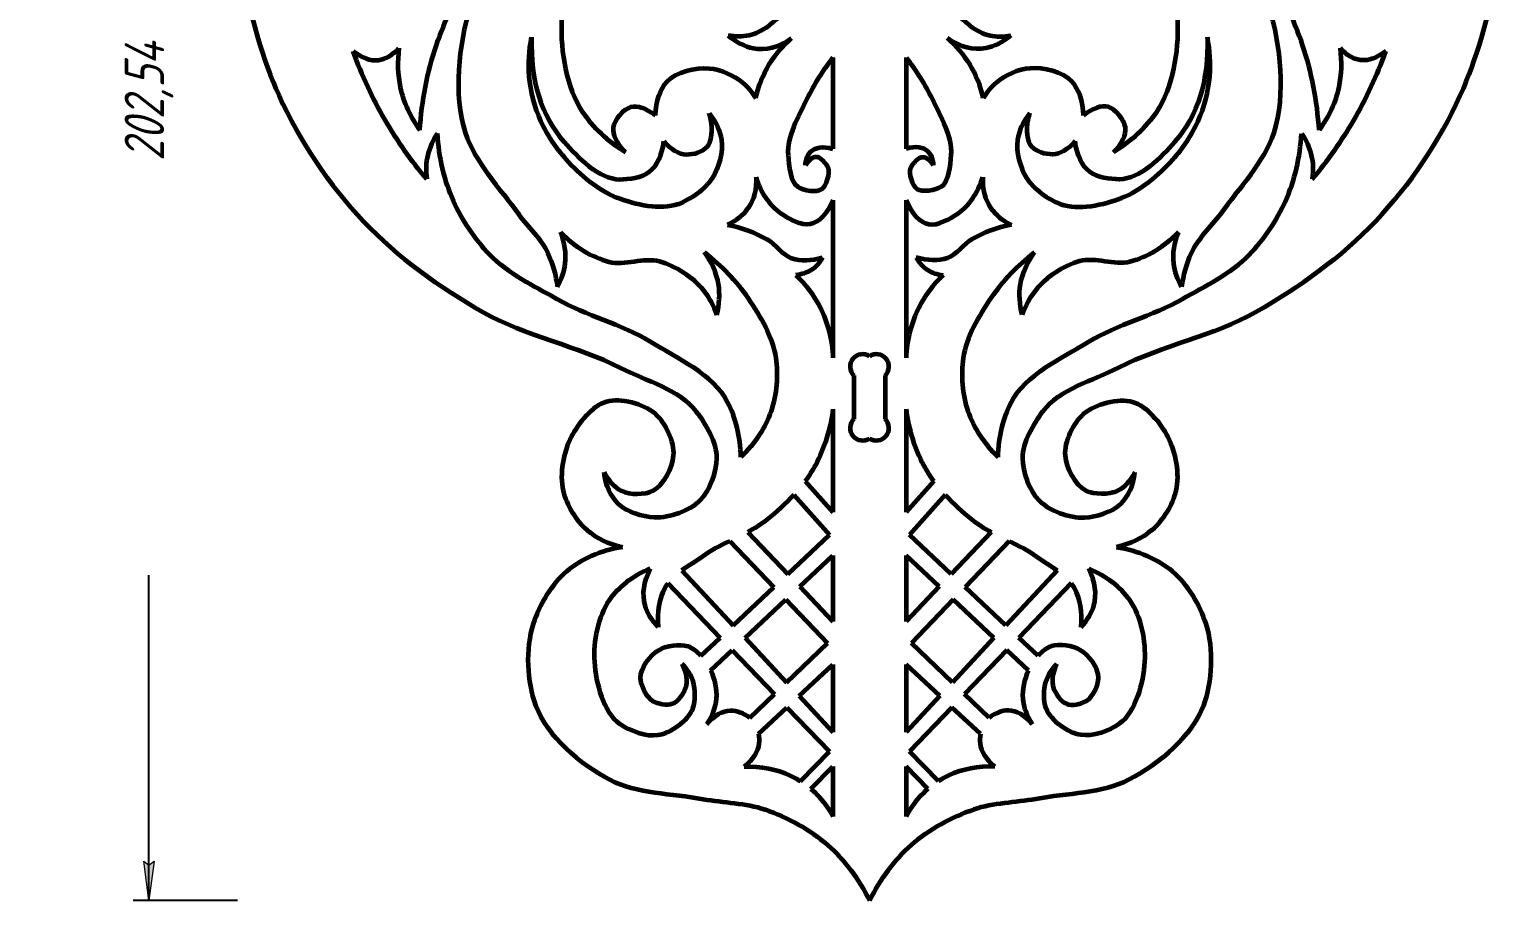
# Model space of a CAD drawing. Header units: millimetres. Extents: x -150 to 262, y -80 to 393.
# Drawn here: x 75.5 to 262.2, y -72.9 to 37.5 of the extents above; entities that cross this region are included whole.
import ezdxf

# ---------------------------------------------------------------- set-up
doc = ezdxf.new("R2010")
doc.units = ezdxf.units.MM
doc.linetypes.add('K5LT32772', pattern=[0])
doc.linetypes.add('K5LT_THIN', pattern=[0])
doc.styles.add('KDIMTEXTSTYLE', font='GOST_AU.SHX', dxfattribs={"width": 0.96, "oblique": 15, "height": 5})
doc.dimstyles.new('KDIMSTYLE (1.00)', dxfattribs={"dimtxt": 5, "dimasz": 1, "dimexe": 2, "dimexo": 0, "dimgap": 1, "dimtad": 1, "dimtxsty": 'KDIMTEXTSTYLE', "dimsah": 1, "dimcen": 0, "dimdle": 1, "dimadec": 0, "dimazin": 0, "dimtfac": 0.667, "dimtmove": 0, "dimatfit": 3, "dimfxl": 1, "dimtvp": 1, "dimtolj": 1, "dimtzin": 0, "dimarcsym": 0})

# ---------------------------------------------------------------- blocks, each defined once
blk = doc.blocks.new('KDIMARROW_01')
blk.add_hatch(color=0).paths.add_polyline_path([(0, 0), (-5, 0.66), (-4.5, 0), (-5, -0.66)])
at = {"color": 0, "linetype": 'K5LT_THIN', "lineweight": 18}
for p, q in [((-4.5, 0), (-5, 0.66)), ((-5, 0.66), (0, 0)), ((0, 0), (-5, -0.66)), ((-5, -0.66), (-4.5, 0)), ((0, 0), (-1, 0))]:
    blk.add_line(p, q, dxfattribs=at)

msp = doc.modelspace()

# ---------------------------------------------------------------- linework, layer by layer
at = {"color": 30, "linetype": 'K5LT32772', "lineweight": 60, "true_color": 0xff8000}
for p, q in [((177.334, 33.97), (177.334, 22.401)), ((186.588, 33.97), (186.588, 22.401)), ((177.334, 15.862), (177.334, -4.121)), ((186.588, 15.862), (186.588, -4.121)), ((179.961, -6.366), (179.961, -11.876)), ((183.961, -6.366), (183.961, -11.876)), ((177.334, -10.602), (177.334, -23.691)), ((186.588, -10.602), (186.588, -23.691)), ((173.823, -19.731), (177.334, -23.691)), ((190.099, -19.731), (186.588, -23.691)), ((172.368, -21.476), (176.895, -26.542)), ((191.554, -21.476), (187.027, -26.542)), ((164.268, -27.334), (169.855, -33.171)), ((166.545, -26.195), (171.61, -31.519)), ((171.61, -31.519), (176.895, -26.542)), ((192.312, -31.519), (187.027, -26.542)), ((197.377, -26.195), (192.312, -31.519)), ((199.654, -27.334), (194.067, -33.171)), ((173.122, -33.108), (177.334, -29.148)), ((177.334, -29.148), (177.334, -37.535)), ((190.8, -33.108), (186.588, -29.148)), ((186.588, -29.148), (186.588, -37.535)), ((158.193, -31.056), (164.701, -38.025)), ((205.729, -31.056), (199.221, -38.025)), ((156.419, -32.687), (163.038, -39.591)), ((164.701, -38.025), (169.855, -33.171)), ((173.122, -33.108), (177.334, -37.535)), ((190.8, -33.108), (186.588, -37.535)), ((199.221, -38.025), (194.067, -33.171)), ((207.503, -32.687), (200.884, -39.591)), ((166.193, -39.623), (171.371, -34.755)), ((171.371, -34.755), (176.649, -40.27)), ((192.551, -34.755), (187.273, -40.27)), ((197.728, -39.623), (192.551, -34.755)), ((160.596, -41.889), (163.038, -39.591)), ((166.193, -39.623), (171.459, -45.261)), ((171.459, -45.261), (176.649, -40.27)), ((192.463, -45.261), (187.273, -40.27)), ((197.728, -39.623), (192.463, -45.261)), ((203.326, -41.889), (200.884, -39.591)), ((161.828, -43.728), (164.55, -41.168)), ((164.55, -41.168), (169.906, -46.754)), ((199.372, -41.168), (194.016, -46.754)), ((202.094, -43.728), (199.372, -41.168)), ((173.061, -46.977), (177.334, -42.989)), ((177.334, -42.989), (177.334, -51.553)), ((190.861, -46.977), (186.588, -42.989)), ((186.588, -42.989), (186.588, -51.553)), ((166.803, -49.738), (169.906, -46.754)), ((167.903, -51.791), (171.508, -48.426)), ((171.508, -48.426), (176.879, -54.027)), ((173.061, -46.977), (177.334, -51.553)), ((190.861, -46.977), (186.588, -51.553)), ((192.413, -48.426), (187.043, -54.027)), ((196.019, -51.791), (192.413, -48.426)), ((197.119, -49.738), (194.016, -46.754)), ((173.221, -57.783), (176.879, -54.027)), ((190.701, -57.783), (187.043, -54.027)), ((174.549, -58.762), (177.334, -55.919)), ((177.334, -55.919), (177.334, -62.258)), ((189.372, -58.762), (186.588, -55.919)), ((186.588, -55.919), (186.588, -62.258))]:
    msp.add_line(p, q, dxfattribs=at)
for centre, start, end in [((181.083, -5.243), 56.4451, 225), ((182.838, -5.243), 315, 123.5549), ((181.083, -12.998), 135, 303.5549), ((182.838, -12.998), 236.4451, 45)]:
    msp.add_arc(centre, 1.587, start, end, dxfattribs=at)
for points, knots in [([(159.965, 99.384), (159.622, 100.413), (159.604, 101.268), (159.913, 101.948), (160.302, 102.805), (161.696, 103.525), (162.631, 103.692), (164.02, 103.939), (165.986, 102.731), (166.99, 101.692), (168.372, 100.261), (168.781, 97.352), (168.579, 95.282), (168.385, 93.289), (167.355, 90.949), (165.964, 89.488), (164.773, 88.237), (162.874, 87.103), (161.247, 86.77), (158.62, 86.233), (155.331, 88.142), (152.94, 89.642), (149.579, 91.749), (148.361, 96.995), (145.094, 99.179), (141.625, 101.498), (136.644, 102.774), (132.48, 102.769), (127.376, 102.762), (121.501, 100.271), (117.353, 97.333), (111.6, 93.259), (107.789, 85.438), (105.251, 78.617), (103.065, 72.742), (102.346, 66.049), (102.021, 59.695), (101.753, 54.479), (101.864, 49.093), (102.738, 43.953), (103.597, 38.91), (105.052, 33.778), (107.148, 29.133), (109.753, 23.362), (113.524, 17.776), (117.865, 13.186), (122.157, 8.648), (127.536, 4.801), (132.992, 1.7), (138.398, -1.373), (144.855, -2.528), (150.427, -5.377), (153.706, -7.053), (157.911, -8.095), (160.016, -10.915), (161.239, -12.552), (162.586, -14.83), (162.58, -16.812), (162.574, -18.593), (161.714, -20.944), (160.477, -22.196), (159.166, -23.525), (156.648, -24.43), (154.734, -24.349), (153.195, -24.285), (151.2, -23.674), (150.119, -22.606), (149.159, -21.657), (148.561, -20.324), (148.325, -18.606)], [0, 0, 0, 0, 1, 1, 1, 2, 2, 2, 3, 3, 3, 4, 4, 4, 5, 5, 5, 6, 6, 6, 7, 7, 7, 8, 8, 8, 9, 9, 9, 10, 10, 10, 11, 11, 11, 12, 12, 12, 13, 13, 13, 14, 14, 14, 15, 15, 15, 16, 16, 16, 17, 17, 17, 18, 18, 18, 19, 19, 19, 20, 20, 20, 21, 21, 21, 22, 22, 22, 23, 23, 23, 23]), ([(203.957, 99.384), (204.3, 100.413), (204.317, 101.268), (204.008, 101.948), (203.619, 102.805), (202.226, 103.525), (201.291, 103.692), (199.902, 103.939), (197.936, 102.731), (196.932, 101.692), (195.55, 100.261), (195.141, 97.352), (195.342, 95.282), (195.536, 93.289), (196.566, 90.949), (197.958, 89.488), (199.149, 88.237), (201.048, 87.103), (202.675, 86.77), (205.302, 86.233), (208.591, 88.142), (210.982, 89.642), (214.343, 91.749), (215.561, 96.995), (218.828, 99.179), (222.297, 101.498), (227.278, 102.774), (231.442, 102.769), (236.546, 102.762), (242.421, 100.271), (246.569, 97.333), (252.322, 93.259), (256.132, 85.438), (258.671, 78.617), (260.857, 72.742), (261.576, 66.049), (261.901, 59.695), (262.168, 54.479), (262.058, 49.093), (261.183, 43.953), (260.325, 38.91), (258.87, 33.778), (256.774, 29.133), (254.168, 23.362), (250.397, 17.776), (246.056, 13.186), (241.765, 8.648), (236.386, 4.801), (230.929, 1.7), (225.524, -1.373), (219.067, -2.528), (213.495, -5.377), (210.216, -7.053), (206.011, -8.095), (203.906, -10.915), (202.683, -12.552), (201.336, -14.83), (201.342, -16.812), (201.347, -18.593), (202.208, -20.944), (203.444, -22.196), (204.756, -23.525), (207.274, -24.43), (209.188, -24.349), (210.727, -24.285), (212.722, -23.674), (213.803, -22.606), (214.763, -21.657), (215.361, -20.324), (215.597, -18.606)], [0, 0, 0, 0, 1, 1, 1, 2, 2, 2, 3, 3, 3, 4, 4, 4, 5, 5, 5, 6, 6, 6, 7, 7, 7, 8, 8, 8, 9, 9, 9, 10, 10, 10, 11, 11, 11, 12, 12, 12, 13, 13, 13, 14, 14, 14, 15, 15, 15, 16, 16, 16, 17, 17, 17, 18, 18, 18, 19, 19, 19, 20, 20, 20, 21, 21, 21, 22, 22, 22, 23, 23, 23, 23]), ([(124.993, 24.735), (125.235, 28.484), (125.931, 32.084), (127.082, 35.534), (128.145, 38.722), (129.708, 41.812), (131.435, 44.717), (132.334, 46.229), (133.27, 47.747), (134.356, 49.127), (135.722, 50.862), (137.266, 52.456), (138.987, 53.906)], [0, 0, 0, 0, 1, 1, 1, 2, 2, 2, 3, 3, 3, 4, 4, 4, 4]), ([(138.987, 53.906), (135.281, 49.741), (132.734, 45.247), (131.345, 40.425), (129.913, 35.451), (129.192, 29.292), (130.744, 24.454), (131.949, 20.698), (135.112, 17.42), (137.527, 14.065), (138.721, 12.407), (140.382, 10.996), (141.219, 9.17), (141.828, 7.842), (142.229, 6.411), (142.422, 4.877)], [0, 0, 0, 0, 1, 1, 1, 2, 2, 2, 3, 3, 3, 4, 4, 4, 5, 5, 5, 5]), ([(224.935, 53.906), (228.641, 49.741), (231.188, 45.247), (232.577, 40.425), (234.009, 35.451), (234.73, 29.292), (233.178, 24.454), (231.973, 20.698), (228.809, 17.42), (226.395, 14.065), (225.201, 12.407), (223.54, 10.996), (222.702, 9.17), (222.094, 7.842), (221.693, 6.411), (221.5, 4.877)], [0, 0, 0, 0, 1, 1, 1, 2, 2, 2, 3, 3, 3, 4, 4, 4, 5, 5, 5, 5]), ([(238.928, 24.735), (238.687, 28.484), (237.99, 32.084), (236.84, 35.534), (235.777, 38.722), (234.214, 41.812), (232.487, 44.717), (231.588, 46.229), (230.652, 47.747), (229.566, 49.127), (228.2, 50.862), (226.656, 52.456), (224.935, 53.906)], [0, 0, 0, 0, 1, 1, 1, 2, 2, 2, 3, 3, 3, 4, 4, 4, 4]), ([(146.406, 50.007), (144.195, 46.197), (143.036, 42.355), (142.928, 38.479), (142.823, 34.701), (143.514, 30.164), (145.611, 27.05), (146.936, 25.083), (148.742, 23.394), (151.027, 21.982)], [0, 0, 0, 0, 1, 1, 1, 2, 2, 2, 3, 3, 3, 3]), ([(174.073, 48.784), (174.135, 45.051), (173.177, 42.077), (171.199, 39.864), (170.041, 38.568), (168.402, 37.093), (166.678, 36.758), (165.854, 36.598), (164.98, 36.598), (164.056, 36.758)], [0, 0, 0, 0, 1, 1, 1, 2, 2, 2, 3, 3, 3, 3]), ([(189.849, 48.784), (189.787, 45.051), (190.745, 42.077), (192.723, 39.864), (193.881, 38.568), (195.519, 37.093), (197.244, 36.758), (198.068, 36.598), (198.942, 36.598), (199.866, 36.758)], [0, 0, 0, 0, 1, 1, 1, 2, 2, 2, 3, 3, 3, 3]), ([(217.516, 50.007), (219.727, 46.197), (220.886, 42.355), (220.994, 38.479), (221.099, 34.701), (220.408, 30.164), (218.311, 27.05), (216.986, 25.083), (215.18, 23.394), (212.895, 21.982)], [0, 0, 0, 0, 1, 1, 1, 2, 2, 2, 3, 3, 3, 3]), ([(161.636, 26.901), (162.513, 25.804), (163.037, 24.672), (163.21, 23.506), (163.437, 21.965), (162.874, 20.019), (162.05, 18.702), (161.144, 17.254), (159.33, 15.964), (157.744, 15.389), (155.472, 14.566), (152.333, 15.279), (150, 16.176), (147.58, 17.107), (145.305, 19.039), (143.541, 21.021), (142.269, 22.45), (141.112, 24.131), (140.332, 25.88), (139.538, 27.656), (139.007, 29.666), (138.848, 31.608), (138.715, 33.224), (138.815, 34.863), (139.146, 36.524)], [0, 0, 0, 0, 1, 1, 1, 2, 2, 2, 3, 3, 3, 4, 4, 4, 5, 5, 5, 6, 6, 6, 7, 7, 7, 8, 8, 8, 8]), ([(139.146, 36.524), (138.997, 30.984), (140.369, 26.571), (143.261, 23.287), (145.034, 21.273), (147.676, 18.536), (150.297, 18.517), (151.492, 18.508), (153.131, 18.75), (154.053, 19.471), (155.075, 20.269), (155.691, 21.561), (155.902, 23.346)], [0, 0, 0, 0, 1, 1, 1, 2, 2, 2, 3, 3, 3, 4, 4, 4, 4]), ([(164.056, 36.758), (165.093, 35.881), (166.151, 35.34), (167.23, 35.136), (168.807, 34.838), (170.43, 35.259), (172.098, 36.399)], [0, 0, 0, 0, 1, 1, 1, 2, 2, 2, 2]), ([(167.541, 28.821), (167.902, 30.386), (168.477, 31.812), (169.266, 33.1), (170.017, 34.324), (170.961, 35.424), (172.098, 36.399)], [0, 0, 0, 0, 1, 1, 1, 2, 2, 2, 2]), ([(199.866, 36.758), (198.829, 35.881), (197.771, 35.34), (196.692, 35.136), (195.114, 34.838), (193.492, 35.259), (191.824, 36.399)], [0, 0, 0, 0, 1, 1, 1, 2, 2, 2, 2]), ([(196.381, 28.821), (196.02, 30.386), (195.445, 31.812), (194.656, 33.1), (193.905, 34.324), (192.961, 35.424), (191.824, 36.399)], [0, 0, 0, 0, 1, 1, 1, 2, 2, 2, 2]), ([(202.286, 26.901), (201.409, 25.804), (200.885, 24.672), (200.712, 23.506), (200.485, 21.965), (201.047, 20.019), (201.872, 18.702), (202.778, 17.254), (204.592, 15.964), (206.178, 15.389), (208.45, 14.566), (211.589, 15.279), (213.921, 16.176), (216.342, 17.107), (218.617, 19.039), (220.381, 21.021), (221.653, 22.45), (222.81, 24.131), (223.59, 25.88), (224.384, 27.656), (224.915, 29.666), (225.074, 31.608), (225.207, 33.224), (225.107, 34.863), (224.775, 36.524)], [0, 0, 0, 0, 1, 1, 1, 2, 2, 2, 3, 3, 3, 4, 4, 4, 5, 5, 5, 6, 6, 6, 7, 7, 7, 8, 8, 8, 8]), ([(224.775, 36.524), (224.925, 30.984), (223.553, 26.571), (220.661, 23.287), (218.888, 21.273), (216.246, 18.536), (213.625, 18.517), (212.43, 18.508), (210.79, 18.75), (209.868, 19.471), (208.847, 20.269), (208.231, 21.561), (208.02, 23.346)], [0, 0, 0, 0, 1, 1, 1, 2, 2, 2, 3, 3, 3, 4, 4, 4, 4]), ([(116.546, 34.756), (117.654, 33.89), (118.717, 33.517), (119.735, 33.638), (120.64, 33.745), (121.509, 34.242), (122.343, 35.129)], [0, 0, 0, 0, 1, 1, 1, 2, 2, 2, 2]), ([(125.863, 18.524), (123.882, 20.891), (122.129, 23.389), (120.604, 26.019), (118.999, 28.786), (117.647, 31.698), (116.546, 34.756)], [0, 0, 0, 0, 1, 1, 1, 2, 2, 2, 2]), ([(122.343, 35.129), (122.117, 33.42), (122.172, 31.777), (122.509, 30.201), (122.919, 28.281), (123.747, 26.459), (124.993, 24.735)], [0, 0, 0, 0, 1, 1, 1, 2, 2, 2, 2]), ([(177.334, 33.97), (176.034, 32.309), (174.934, 30.553), (174.034, 28.703), (172.948, 26.472), (171.463, 23.978), (171.649, 21.597), (171.753, 20.259), (171.906, 18.215), (172.891, 17.572), (173.603, 17.108), (175.287, 16.818), (175.922, 17.274), (176.515, 17.7), (177.023, 19.264), (176.717, 20.007), (176.498, 20.541), (175.703, 21.374), (175.177, 21.349), (174.739, 21.328), (174.291, 20.98), (173.835, 20.305)], [0, 0, 0, 0, 1, 1, 1, 2, 2, 2, 3, 3, 3, 4, 4, 4, 5, 5, 5, 6, 6, 6, 7, 7, 7, 7]), ([(186.588, 33.97), (187.888, 32.309), (188.988, 30.553), (189.888, 28.703), (190.974, 26.472), (192.459, 23.978), (192.273, 21.597), (192.169, 20.259), (192.016, 18.215), (191.031, 17.572), (190.319, 17.108), (188.634, 16.818), (188, 17.274), (187.407, 17.7), (186.899, 19.264), (187.205, 20.007), (187.424, 20.541), (188.219, 21.374), (188.745, 21.349), (189.183, 21.328), (189.63, 20.98), (190.087, 20.305)], [0, 0, 0, 0, 1, 1, 1, 2, 2, 2, 3, 3, 3, 4, 4, 4, 5, 5, 5, 6, 6, 6, 7, 7, 7, 7]), ([(238.059, 18.524), (240.04, 20.891), (241.792, 23.389), (243.318, 26.019), (244.923, 28.786), (246.275, 31.698), (247.376, 34.756)], [0, 0, 0, 0, 1, 1, 1, 2, 2, 2, 2]), ([(241.579, 35.129), (241.805, 33.42), (241.75, 31.777), (241.413, 30.201), (241.003, 28.281), (240.174, 26.459), (238.928, 24.735)], [0, 0, 0, 0, 1, 1, 1, 2, 2, 2, 2]), ([(247.376, 34.756), (246.268, 33.89), (245.205, 33.517), (244.187, 33.638), (243.282, 33.745), (242.413, 34.242), (241.579, 35.129)], [0, 0, 0, 0, 1, 1, 1, 2, 2, 2, 2]), ([(154.853, 26.603), (154.911, 28.49), (155.401, 29.931), (156.326, 30.926), (157.453, 32.14), (159.904, 32.728), (161.64, 32.583), (163.091, 32.461), (164.771, 31.739), (165.919, 30.754), (166.542, 30.22), (167.082, 29.576), (167.541, 28.821)], [0, 0, 0, 0, 1, 1, 1, 2, 2, 2, 3, 3, 3, 4, 4, 4, 4]), ([(209.068, 26.603), (209.011, 28.49), (208.52, 29.931), (207.596, 30.926), (206.469, 32.14), (204.017, 32.728), (202.282, 32.583), (200.831, 32.461), (199.151, 31.739), (198.003, 30.754), (197.38, 30.22), (196.84, 29.576), (196.381, 28.821)], [0, 0, 0, 0, 1, 1, 1, 2, 2, 2, 3, 3, 3, 4, 4, 4, 4]), ([(151.027, 21.982), (149.901, 23.107), (149.404, 24.151), (149.537, 25.113), (149.666, 26.052), (150.824, 27.458), (151.723, 27.696), (152.603, 27.93), (153.647, 27.566), (154.853, 26.603)], [0, 0, 0, 0, 1, 1, 1, 2, 2, 2, 3, 3, 3, 3]), ([(155.902, 23.346), (156.819, 22.283), (157.778, 21.728), (158.779, 21.684), (159.632, 21.645), (160.904, 22.039), (161.429, 22.677), (161.916, 23.269), (162.001, 24.388), (161.967, 25.245), (161.946, 25.796), (161.835, 26.348), (161.636, 26.901)], [0, 0, 0, 0, 1, 1, 1, 2, 2, 2, 3, 3, 3, 4, 4, 4, 4]), ([(208.02, 23.346), (207.103, 22.283), (206.144, 21.728), (205.143, 21.684), (204.29, 21.645), (203.018, 22.039), (202.493, 22.677), (202.006, 23.269), (201.92, 24.388), (201.954, 25.245), (201.976, 25.796), (202.087, 26.348), (202.286, 26.901)], [0, 0, 0, 0, 1, 1, 1, 2, 2, 2, 3, 3, 3, 4, 4, 4, 4]), ([(212.895, 21.982), (214.021, 23.107), (214.518, 24.151), (214.385, 25.113), (214.256, 26.052), (213.098, 27.458), (212.199, 27.696), (211.319, 27.93), (210.275, 27.566), (209.068, 26.603)], [0, 0, 0, 0, 1, 1, 1, 2, 2, 2, 3, 3, 3, 3]), ([(127.226, 24.349), (126.628, 23.472), (126.215, 22.552), (125.987, 21.588), (125.756, 20.611), (125.715, 19.59), (125.863, 18.524)], [0, 0, 0, 0, 1, 1, 1, 2, 2, 2, 2]), ([(165.677, -16.694), (165.598, -14.056), (165.034, -11.731), (163.986, -9.718), (162.173, -6.235), (157.705, -4.219), (154.197, -2.076), (150.517, 0.172), (146.113, 1.197), (142.348, 3.334), (139.4, 5.007), (136.163, 6.567), (133.845, 8.965), (131.981, 10.894), (130.349, 13.306), (129.254, 15.763), (128.075, 18.405), (127.399, 21.267), (127.226, 24.349)], [0, 0, 0, 0, 1, 1, 1, 2, 2, 2, 3, 3, 3, 4, 4, 4, 5, 5, 5, 6, 6, 6, 6]), ([(198.245, -16.694), (198.324, -14.056), (198.888, -11.731), (199.936, -9.718), (201.749, -6.235), (206.216, -4.219), (209.725, -2.076), (213.404, 0.172), (217.809, 1.197), (221.574, 3.334), (224.522, 5.007), (227.759, 6.567), (230.077, 8.965), (231.941, 10.894), (233.573, 13.306), (234.668, 15.763), (235.847, 18.405), (236.523, 21.267), (236.696, 24.349)], [0, 0, 0, 0, 1, 1, 1, 2, 2, 2, 3, 3, 3, 4, 4, 4, 5, 5, 5, 6, 6, 6, 6]), ([(236.696, 24.349), (237.293, 23.472), (237.706, 22.552), (237.935, 21.588), (238.166, 20.611), (238.207, 19.59), (238.059, 18.524)], [0, 0, 0, 0, 1, 1, 1, 2, 2, 2, 2]), ([(173.835, 20.305), (173.915, 21.074), (174.146, 21.648), (174.529, 22.027), (175.112, 22.605), (176.047, 22.73), (177.334, 22.401)], [0, 0, 0, 0, 1, 1, 1, 2, 2, 2, 2]), ([(190.087, 20.305), (190.007, 21.074), (189.776, 21.648), (189.393, 22.027), (188.81, 22.605), (187.875, 22.73), (186.588, 22.401)], [0, 0, 0, 0, 1, 1, 1, 2, 2, 2, 2]), ([(167.621, 18.802), (167.665, 17.24), (167.319, 15.929), (166.586, 14.869), (165.981, 13.994), (165.111, 13.29), (163.977, 12.757)], [0, 0, 0, 0, 1, 1, 1, 2, 2, 2, 2]), ([(177.334, 15.862), (176.552, 14.093), (175.591, 13.085), (174.454, 12.84), (173.372, 12.606), (171.76, 13.483), (170.727, 14.206), (169.283, 15.216), (168.248, 16.748), (167.621, 18.802)], [0, 0, 0, 0, 1, 1, 1, 2, 2, 2, 3, 3, 3, 3]), ([(186.588, 15.862), (187.37, 14.093), (188.33, 13.085), (189.468, 12.84), (190.55, 12.606), (192.162, 13.483), (193.195, 14.206), (194.639, 15.216), (195.674, 16.748), (196.301, 18.802)], [0, 0, 0, 0, 1, 1, 1, 2, 2, 2, 3, 3, 3, 3]), ([(196.301, 18.802), (196.257, 17.24), (196.602, 15.929), (197.336, 14.869), (197.941, 13.994), (198.811, 13.29), (199.945, 12.757)], [0, 0, 0, 0, 1, 1, 1, 2, 2, 2, 2]), ([(142.422, 4.877), (142.961, 5.845), (143.29, 6.83), (143.409, 7.835), (143.563, 9.135), (143.364, 10.467), (142.813, 11.83)], [0, 0, 0, 0, 1, 1, 1, 2, 2, 2, 2]), ([(142.813, 11.83), (144.673, 9.902), (146.72, 8.65), (148.954, 8.073), (150.934, 7.562), (153.379, 8.693), (155.335, 8.133), (157.393, 7.543), (159.601, 6.152), (160.94, 4.436), (161.642, 3.535), (162.198, 2.502), (162.609, 1.335)], [0, 0, 0, 0, 1, 1, 1, 2, 2, 2, 3, 3, 3, 4, 4, 4, 4]), ([(163.977, 12.757), (165.779, 12.414), (167.435, 11.807), (168.946, 10.935), (170.077, 10.283), (170.909, 8.918), (172.093, 8.533), (173.271, 8.15), (174.582, 8.178), (176.027, 8.616)], [0, 0, 0, 0, 1, 1, 1, 2, 2, 2, 3, 3, 3, 3]), ([(199.945, 12.757), (198.143, 12.414), (196.487, 11.807), (194.976, 10.935), (193.845, 10.283), (193.013, 8.918), (191.829, 8.533), (190.651, 8.15), (189.34, 8.178), (187.895, 8.616)], [0, 0, 0, 0, 1, 1, 1, 2, 2, 2, 3, 3, 3, 3]), ([(221.109, 11.83), (219.249, 9.902), (217.202, 8.65), (214.967, 8.073), (212.987, 7.562), (210.543, 8.693), (208.587, 8.133), (206.529, 7.543), (204.321, 6.152), (202.982, 4.436), (202.28, 3.535), (201.723, 2.502), (201.313, 1.335)], [0, 0, 0, 0, 1, 1, 1, 2, 2, 2, 3, 3, 3, 4, 4, 4, 4]), ([(221.5, 4.877), (220.961, 5.845), (220.632, 6.83), (220.513, 7.835), (220.359, 9.135), (220.558, 10.467), (221.109, 11.83)], [0, 0, 0, 0, 1, 1, 1, 2, 2, 2, 2]), ([(162.609, 1.335), (162.962, 2.677), (163.037, 3.969), (162.835, 5.211), (162.603, 6.629), (162.01, 7.981), (161.054, 9.269)], [0, 0, 0, 0, 1, 1, 1, 2, 2, 2, 2]), ([(161.054, 9.269), (163.243, 7.571), (165.082, 5.634), (166.571, 3.46), (168.125, 1.192), (169.701, -1.457), (170.089, -4.121), (170.403, -6.274), (170.2, -8.783), (169.493, -10.851), (168.763, -12.986), (167.491, -14.934), (165.677, -16.694)], [0, 0, 0, 0, 1, 1, 1, 2, 2, 2, 3, 3, 3, 4, 4, 4, 4]), ([(176.027, 8.616), (175.657, 7.94), (175.188, 7.415), (174.619, 7.042), (174.055, 6.672), (173.392, 6.452), (172.632, 6.38)], [0, 0, 0, 0, 1, 1, 1, 2, 2, 2, 2]), ([(187.895, 8.616), (188.264, 7.94), (188.734, 7.415), (189.303, 7.042), (189.867, 6.672), (190.53, 6.452), (191.29, 6.38)], [0, 0, 0, 0, 1, 1, 1, 2, 2, 2, 2]), ([(202.868, 9.269), (200.679, 7.571), (198.84, 5.634), (197.351, 3.46), (195.797, 1.192), (194.221, -1.457), (193.833, -4.121), (193.519, -6.274), (193.722, -8.783), (194.429, -10.851), (195.159, -12.986), (196.431, -14.934), (198.245, -16.694)], [0, 0, 0, 0, 1, 1, 1, 2, 2, 2, 3, 3, 3, 4, 4, 4, 4]), ([(201.313, 1.335), (200.96, 2.677), (200.885, 3.969), (201.087, 5.211), (201.319, 6.629), (201.912, 7.981), (202.868, 9.269)], [0, 0, 0, 0, 1, 1, 1, 2, 2, 2, 2]), ([(172.632, 6.38), (173.914, 5.138), (174.936, 3.772), (175.696, 2.281), (176.677, 0.355), (177.223, -1.779), (177.334, -4.121)], [0, 0, 0, 0, 1, 1, 1, 2, 2, 2, 2]), ([(191.29, 6.38), (190.008, 5.138), (188.986, 3.772), (188.226, 2.281), (187.245, 0.355), (186.699, -1.779), (186.588, -4.121)], [0, 0, 0, 0, 1, 1, 1, 2, 2, 2, 2]), ([(148.325, -18.606), (148.907, -19.744), (149.642, -20.53), (150.53, -20.965), (151.629, -21.504), (153.483, -21.467), (154.529, -20.965), (155.881, -20.317), (157.01, -18.033), (157.144, -16.504), (157.296, -14.78), (156.101, -12.315), (154.786, -11.171), (153.358, -9.929), (150.405, -9.185), (148.632, -9.684), (146.87, -10.18), (145.098, -12.358), (144.171, -14.121), (143.151, -16.059), (142.651, -18.852), (143.146, -20.965), (143.562, -22.742), (144.763, -24.723), (146.171, -25.939), (147.38, -26.983), (148.884, -27.701), (150.683, -28.093)], [0, 0, 0, 0, 1, 1, 1, 2, 2, 2, 3, 3, 3, 4, 4, 4, 5, 5, 5, 6, 6, 6, 7, 7, 7, 8, 8, 8, 9, 9, 9, 9]), ([(215.597, -18.606), (215.015, -19.744), (214.28, -20.53), (213.392, -20.965), (212.293, -21.504), (210.438, -21.467), (209.393, -20.965), (208.041, -20.317), (206.912, -18.033), (206.777, -16.504), (206.626, -14.78), (207.821, -12.315), (209.136, -11.171), (210.564, -9.929), (213.517, -9.185), (215.29, -9.684), (217.052, -10.18), (218.824, -12.358), (219.751, -14.121), (220.77, -16.059), (221.271, -18.852), (220.776, -20.965), (220.36, -22.742), (219.159, -24.723), (217.751, -25.939), (216.542, -26.983), (215.037, -27.701), (213.239, -28.093)], [0, 0, 0, 0, 1, 1, 1, 2, 2, 2, 3, 3, 3, 4, 4, 4, 5, 5, 5, 6, 6, 6, 7, 7, 7, 8, 8, 8, 9, 9, 9, 9]), ([(177.334, -10.602), (176.999, -13.208), (176.257, -15.584), (175.107, -17.729), (174.737, -18.419), (174.303, -19.087), (173.823, -19.731)], [0, 0, 0, 0, 1, 1, 1, 2, 2, 2, 2]), ([(186.588, -10.602), (186.923, -13.208), (187.665, -15.584), (188.815, -17.729), (189.185, -18.419), (189.619, -19.087), (190.099, -19.731)], [0, 0, 0, 0, 1, 1, 1, 2, 2, 2, 2]), ([(172.368, -21.476), (171.323, -22.609), (170.166, -23.653), (169.01, -24.598), (168.255, -25.215), (167.418, -25.727), (166.545, -26.195)], [0, 0, 0, 0, 1, 1, 1, 2, 2, 2, 2]), ([(191.554, -21.476), (192.599, -22.609), (193.756, -23.653), (194.912, -24.598), (195.667, -25.215), (196.504, -25.727), (197.377, -26.195)], [0, 0, 0, 0, 1, 1, 1, 2, 2, 2, 2]), ([(164.268, -27.334), (163.052, -27.928), (161.846, -28.539), (160.767, -29.321), (159.962, -29.904), (159.036, -30.452), (158.193, -31.056)], [0, 0, 0, 0, 1, 1, 1, 2, 2, 2, 2]), ([(199.654, -27.334), (200.87, -27.928), (202.076, -28.539), (203.155, -29.321), (203.96, -29.904), (204.886, -30.452), (205.729, -31.056)], [0, 0, 0, 0, 1, 1, 1, 2, 2, 2, 2]), ([(150.683, -28.093), (147.843, -28.554), (145.484, -29.58), (143.607, -31.169), (141.683, -32.799), (140.122, -35.435), (139.351, -37.836), (138.341, -40.981), (138.53, -45.184), (139.659, -48.194), (141.104, -52.048), (145.285, -55.615), (149.042, -57.578), (152.468, -59.367), (156.923, -59.306), (160.888, -60.039), (163.496, -60.521), (166.262, -60.525), (168.733, -61.372), (171.572, -62.345), (174.45, -63.906), (176.681, -65.885), (178.827, -67.787), (180.587, -70.129), (181.961, -72.91)], [0, 0, 0, 0, 1, 1, 1, 2, 2, 2, 3, 3, 3, 4, 4, 4, 5, 5, 5, 6, 6, 6, 7, 7, 7, 8, 8, 8, 8]), ([(213.239, -28.093), (216.079, -28.554), (218.437, -29.58), (220.315, -31.169), (222.239, -32.799), (223.8, -35.435), (224.571, -37.836), (225.581, -40.981), (225.392, -45.184), (224.263, -48.194), (222.818, -52.048), (218.637, -55.615), (214.879, -57.578), (211.454, -59.367), (206.999, -59.306), (203.034, -60.039), (200.426, -60.521), (197.66, -60.525), (195.189, -61.372), (192.35, -62.345), (189.472, -63.906), (187.241, -65.885), (185.095, -67.787), (183.335, -70.129), (181.961, -72.91)], [0, 0, 0, 0, 1, 1, 1, 2, 2, 2, 3, 3, 3, 4, 4, 4, 5, 5, 5, 6, 6, 6, 7, 7, 7, 8, 8, 8, 8]), ([(154.184, -30.835), (151.916, -31.805), (150.19, -33.127), (149.008, -34.804), (147.546, -36.875), (146.941, -40.086), (147.11, -42.637), (147.288, -45.326), (148.216, -49.029), (150.319, -50.504), (151.573, -51.384), (153.697, -52.164), (155.184, -51.919), (156.804, -51.652), (158.993, -50.132), (159.567, -48.572), (159.926, -47.596), (159.944, -46.172), (159.601, -45.121), (159.343, -44.328), (158.883, -43.592), (158.221, -42.913)], [0, 0, 0, 0, 1, 1, 1, 2, 2, 2, 3, 3, 3, 4, 4, 4, 5, 5, 5, 6, 6, 6, 7, 7, 7, 7]), ([(155.186, -38.25), (154.348, -37.39), (153.796, -36.471), (153.528, -35.494), (153.137, -34.065), (153.355, -32.512), (154.184, -30.835)], [0, 0, 0, 0, 1, 1, 1, 2, 2, 2, 2]), ([(209.738, -30.835), (212.006, -31.805), (213.732, -33.127), (214.914, -34.804), (216.376, -36.875), (216.981, -40.086), (216.812, -42.637), (216.634, -45.326), (215.706, -49.029), (213.603, -50.504), (212.349, -51.384), (210.225, -52.164), (208.737, -51.919), (207.118, -51.652), (204.929, -50.132), (204.355, -48.572), (203.996, -47.596), (203.978, -46.172), (204.321, -45.121), (204.579, -44.328), (205.039, -43.592), (205.701, -42.913)], [0, 0, 0, 0, 1, 1, 1, 2, 2, 2, 3, 3, 3, 4, 4, 4, 5, 5, 5, 6, 6, 6, 7, 7, 7, 7]), ([(208.736, -38.25), (209.574, -37.39), (210.126, -36.471), (210.394, -35.494), (210.785, -34.065), (210.566, -32.512), (209.738, -30.835)], [0, 0, 0, 0, 1, 1, 1, 2, 2, 2, 2]), ([(156.419, -32.687), (156.278, -32.873), (156.152, -33.067), (156.045, -33.27), (155.305, -34.669), (155.019, -36.329), (155.186, -38.25)], [0, 0, 0, 0, 1, 1, 1, 2, 2, 2, 2]), ([(207.503, -32.687), (207.644, -32.873), (207.77, -33.067), (207.877, -33.27), (208.617, -34.669), (208.903, -36.329), (208.736, -38.25)], [0, 0, 0, 0, 1, 1, 1, 2, 2, 2, 2]), ([(158.221, -42.913), (158.792, -44.06), (158.931, -45.084), (158.635, -45.984), (158.388, -46.738), (157.687, -47.722), (156.979, -47.985), (156.304, -48.236), (155.164, -48.015), (154.529, -47.64), (153.664, -47.131), (152.962, -45.639), (152.942, -44.673), (152.916, -43.464), (154.153, -41.8), (155.254, -41.153), (156.226, -40.581), (157.89, -40.317), (158.946, -40.67), (159.535, -40.866), (160.104, -41.333), (160.596, -41.889)], [0, 0, 0, 0, 1, 1, 1, 2, 2, 2, 3, 3, 3, 4, 4, 4, 5, 5, 5, 6, 6, 6, 7, 7, 7, 7]), ([(205.701, -42.913), (205.129, -44.06), (204.991, -45.084), (205.287, -45.984), (205.534, -46.738), (206.235, -47.722), (206.943, -47.985), (207.618, -48.236), (208.758, -48.015), (209.393, -47.64), (210.257, -47.131), (210.96, -45.639), (210.98, -44.673), (211.006, -43.464), (209.769, -41.8), (208.668, -41.153), (207.695, -40.581), (206.032, -40.317), (204.976, -40.67), (204.387, -40.866), (203.818, -41.333), (203.326, -41.889)], [0, 0, 0, 0, 1, 1, 1, 2, 2, 2, 3, 3, 3, 4, 4, 4, 5, 5, 5, 6, 6, 6, 7, 7, 7, 7]), ([(161.828, -43.728), (162.35, -44.814), (162.639, -46.168), (162.534, -47.33), (162.437, -48.418), (162.045, -49.488), (161.361, -50.539)], [0, 0, 0, 0, 1, 1, 1, 2, 2, 2, 2]), ([(202.094, -43.728), (201.572, -44.814), (201.283, -46.168), (201.387, -47.33), (201.485, -48.418), (201.876, -49.488), (202.561, -50.539)], [0, 0, 0, 0, 1, 1, 1, 2, 2, 2, 2]), ([(161.361, -50.539), (162.34, -49.408), (163.341, -48.833), (164.363, -48.813), (165.114, -48.799), (166.122, -49.193), (166.803, -49.738)], [0, 0, 0, 0, 1, 1, 1, 2, 2, 2, 2]), ([(202.561, -50.539), (201.581, -49.408), (200.581, -48.833), (199.559, -48.813), (198.808, -48.799), (197.8, -49.193), (197.119, -49.738)], [0, 0, 0, 0, 1, 1, 1, 2, 2, 2, 2]), ([(167.903, -51.791), (167.977, -52.209), (167.996, -52.629), (167.952, -52.989), (167.822, -54.047), (167.201, -55.025), (166.089, -55.922)], [0, 0, 0, 0, 1, 1, 1, 2, 2, 2, 2]), ([(196.019, -51.791), (195.945, -52.209), (195.926, -52.629), (195.97, -52.989), (196.099, -54.047), (196.721, -55.025), (197.833, -55.922)], [0, 0, 0, 0, 1, 1, 1, 2, 2, 2, 2]), ([(166.089, -55.922), (168.23, -55.853), (170.174, -56.232), (171.92, -57.061), (172.359, -57.269), (172.796, -57.512), (173.221, -57.783)], [0, 0, 0, 0, 1, 1, 1, 2, 2, 2, 2]), ([(197.833, -55.922), (195.691, -55.853), (193.748, -56.232), (192.002, -57.061), (191.562, -57.269), (191.125, -57.512), (190.701, -57.783)], [0, 0, 0, 0, 1, 1, 1, 2, 2, 2, 2]), ([(174.549, -58.762), (174.943, -59.094), (175.312, -59.449), (175.647, -59.821), (176.3, -60.546), (176.862, -61.358), (177.334, -62.258)], [0, 0, 0, 0, 1, 1, 1, 2, 2, 2, 2]), ([(189.372, -58.762), (188.979, -59.094), (188.61, -59.449), (188.275, -59.821), (187.622, -60.546), (187.06, -61.358), (186.588, -62.258)], [0, 0, 0, 0, 1, 1, 1, 2, 2, 2, 2])]:
    msp.add_open_spline(points, degree=3, knots=knots, dxfattribs=at)

# ---------------------------------------------------------------- dimensions: what is measured, and where the dimension line sits
at = {"color": 7}
msp.add_linear_dim(base=(90.668, 129.63), p1=(101.9, -72.91), p2=(101.9, 129.63), angle=90, location=(90.668, 28.36), dimstyle='KDIMSTYLE (1.00)', override={"dimexo": 0, "dimpost": '\\H5.0;\\W0.965;\\Q15;<>', "dimblk1": 'KDIMARROW_01', "dimblk2": 'KDIMARROW_01', "dimse1": 0, "dimse2": 0, "dimclrt": 7, "dimtolj": 1}, dxfattribs=at).render()

doc.saveas('drawing.dxf')
